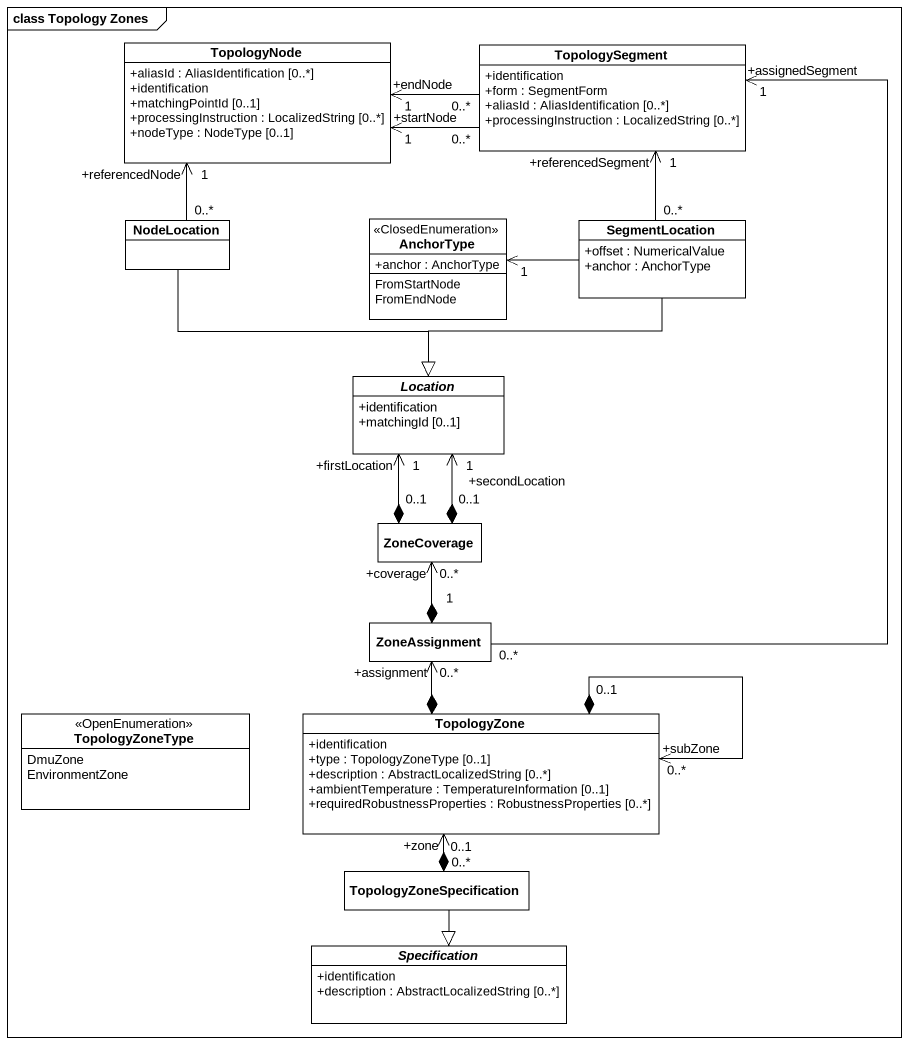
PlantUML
@startuml
mainframe class Topology Zones
hide circle
hide empty members
skinparam classAttributeIconSize 0
class TopologyNode {
  +aliasId : AliasIdentification [0..*]
  +identification
  +matchingPointId [0..1]
  +processingInstruction : LocalizedString [0..*]
  +nodeType : NodeType [0..1]
}
class TopologySegment {
  +identification
  +form : SegmentForm
  +aliasId : AliasIdentification [0..*]
  +processingInstruction : LocalizedString [0..*]
}
class NodeLocation
enum AnchorType <<ClosedEnumeration>> {
  +anchor : AnchorType
  FromStartNode
  FromEndNode
}
class SegmentLocation {
  +offset : NumericalValue
  +anchor : AnchorType
}
abstract class Location {
  +identification
  +matchingId [0..1]
}
class ZoneCoverage
class ZoneAssignment
enum TopologyZoneType <<OpenEnumeration>> {
  DmuZone
  EnvironmentZone
}
class TopologyZone {
  +identification
  +type : TopologyZoneType [0..1]
  +description : AbstractLocalizedString [0..*]
  +ambientTemperature : TemperatureInformation [0..1]
  +requiredRobustnessProperties : RobustnessProperties [0..*]
}
class TopologyZoneSpecification
abstract class Specification {
  +identification
  +description : AbstractLocalizedString [0..*]
}
TopologySegment "0..*" -left-> "+endNode\n1" TopologyNode
TopologySegment "0..*" -left-> "+startNode\n1" TopologyNode
NodeLocation "0..*" -up-> "+referencedNode\n1" TopologyNode
NodeLocation --|> Location
SegmentLocation "0..*" -up-> "+referencedSegment\n1" TopologySegment
SegmentLocation -left-> "1" AnchorType
SegmentLocation --|> Location
ZoneCoverage "0..1" *-up-> "1\n+secondLocation" Location
ZoneCoverage "0..1" *-up-> "1\n+firstLocation" Location
ZoneAssignment "0..*" -up-> "1\n+assignedSegment" TopologySegment
ZoneAssignment "1" *-up-> "0..*\n+coverage" ZoneCoverage
TopologyZone *-up-> "0..*\n+assignment" ZoneAssignment
TopologyZone "0..1" *--> "+subZone\n0..*" TopologyZone
TopologyZoneSpecification "0..1" *-up-> "+zone\n0..*" TopologyZone
TopologyZoneSpecification --|> Specification
@enduml
